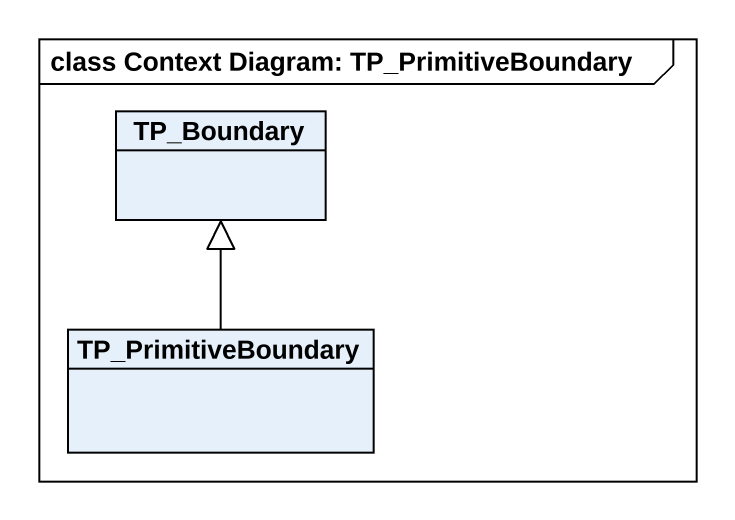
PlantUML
@startuml
mainframe class Context Diagram: TP_PrimitiveBoundary
hide circle
hide empty members
class TP_Boundary
class TP_PrimitiveBoundary
TP_PrimitiveBoundary -up-|> TP_Boundary
@enduml
